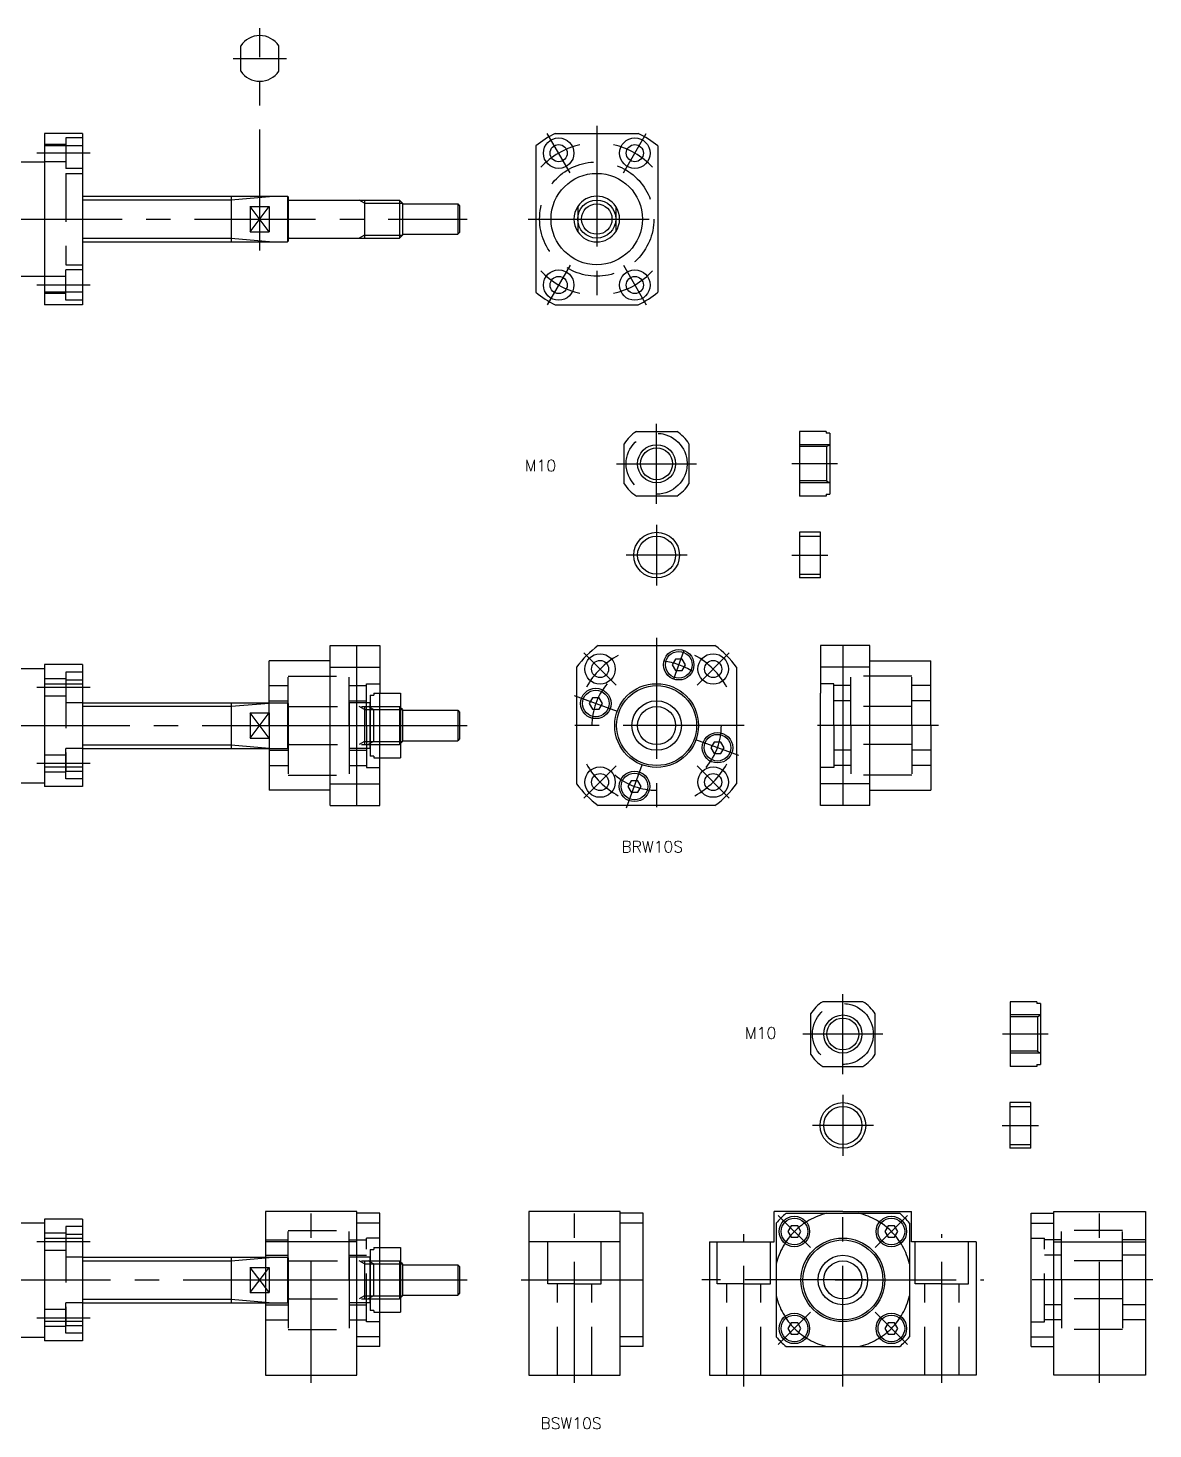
# Model space of a CAD drawing. Extents: x -83 to 506, y -43 to 329.
# Drawn here: x 210.3 to 505.7, y -39.1 to 328.8 of the extents above; entities that cross this region are included whole.
import ezdxf

# ---------------------------------------------------------------- set-up
doc = ezdxf.new("R2010")
doc.units = 0
doc.linetypes.add('CENTER', pattern=[50.8, 31.75, -6.35, 6.35, -6.35])
doc.linetypes.add('DASHED', pattern=[19.05, 12.7, -6.35])
doc.layers.get('0').update_dxf_attribs({"linetype": 'CONTINUOUS'})
doc.layers.add('CENTER', color=1, linetype='CENTER')
doc.styles.get("Standard").update_dxf_attribs({"font": 'txt.shx', "height": 3, "bigfont": 'bigfont.shx'})

msp = doc.modelspace()

# ---------------------------------------------------------------- linework, layer by layer
at = {"color": 7, "linetype": 'CONTINUOUS'}
for p, q in [((266.13, 317.5), (266.13, 324.13)), ((276.13, 317.5), (276.13, 324.13)), ((214.63, 301.14), (214.63, 256.14)), ((224.63, 301.14), (214.63, 301.14)), ((224.63, 301.14), (224.63, 256.14)), ((348.74, 301.14), (370.53, 301.14)), ((224.63, 297.84), (214.63, 297.84)), ((343.63, 297.84), (343.63, 259.43)), ((375.63, 297.84), (375.63, 259.43)), ((181.13, 293.64), (214.63, 293.64)), ((224.63, 284.64), (278.43, 284.64)), ((263.63, 284.64), (263.63, 272.64)), ((278.43, 284.64), (278.43, 272.64)), ((278.43, 284.64), (278.63, 284.44)), ((278.63, 284.44), (278.63, 272.84)), ((278.83, 283.64), (307.82, 283.64)), ((298.63, 283.64), (298.63, 273.64)), ((307.82, 283.64), (307.82, 273.64)), ((308.63, 282.82), (307.82, 283.64)), ((268.63, 281.95), (268.63, 275.32)), ((268.63, 281.95), (273.63, 281.95)), ((273.63, 281.95), (273.63, 275.32)), ((308.63, 282.82), (308.63, 274.45)), ((308.63, 282.64), (323.13, 282.64)), ((323.13, 282.64), (323.63, 282.14)), ((323.13, 282.64), (323.13, 274.64)), ((323.63, 282.14), (323.63, 275.14)), ((354.63, 281.95), (354.63, 275.32)), ((364.63, 281.95), (364.63, 275.32)), ((224.63, 272.64), (278.43, 272.64)), ((268.63, 275.32), (273.63, 275.32)), ((278.43, 272.64), (278.63, 272.84)), ((278.83, 273.64), (307.82, 273.64)), ((308.63, 274.45), (307.82, 273.64)), ((308.63, 274.64), (323.13, 274.64)), ((323.63, 275.14), (323.13, 274.64)), ((181.13, 263.64), (214.63, 263.64)), ((224.63, 259.43), (214.63, 259.43)), ((224.63, 256.14), (214.63, 256.14)), ((348.74, 256.14), (370.53, 256.14)), ((370.08, 222.87), (380.62, 222.87)), ((419.85, 222.87), (412.85, 222.87)), ((412.85, 222.87), (412.85, 205.87)), ((419.85, 222.87), (419.85, 222.37)), ((420.85, 222.37), (419.85, 222.37)), ((420.85, 222.37), (420.85, 206.37)), ((366.85, 209.11), (366.85, 219.64)), ((383.85, 219.64), (383.85, 209.11)), ((419.85, 206.37), (419.85, 205.87)), ((419.85, 206.37), (420.85, 206.37)), ((380.62, 205.87), (370.08, 205.87)), ((419.85, 205.87), (412.85, 205.87)), ((418.35, 196.37), (412.85, 196.37)), ((412.85, 196.37), (412.85, 184.37)), ((418.35, 184.37), (418.35, 196.37)), ((418.35, 184.37), (412.85, 184.37)), ((289.63, 124.61), (289.63, 166.61)), ((289.63, 166.61), (302.63, 166.61)), ((296.63, 124.61), (296.63, 166.61)), ((302.63, 166.61), (302.63, 154.11)), ((360.02, 166.61), (390.68, 166.61)), ((418.35, 166.61), (418.35, 154.11)), ((431.35, 166.61), (418.35, 166.61)), ((424.35, 124.61), (424.35, 166.61)), ((431.35, 124.61), (431.35, 166.61)), ((289.63, 162.61), (273.63, 162.61)), ((273.63, 145.61), (273.63, 162.61)), ((431.35, 162.61), (447.35, 162.61)), ((447.35, 145.61), (447.35, 162.61)), ((181.13, 160.61), (214.63, 160.61)), ((214.63, 161.61), (214.63, 129.61)), ((224.63, 161.61), (214.63, 161.61)), ((224.63, 161.61), (224.63, 129.61)), ((289.63, 160.94), (302.63, 160.94)), ((354.35, 160.94), (354.35, 130.28)), ((396.35, 160.94), (396.35, 130.28)), ((431.35, 160.94), (418.35, 160.94)), ((224.63, 156.5), (214.63, 156.5)), ((224.63, 151.61), (273.63, 151.61)), ((263.63, 151.61), (263.63, 139.61)), ((300.13, 151.61), (294.63, 151.61)), ((294.63, 151.61), (294.63, 139.61)), ((300.13, 153.61), (300.13, 137.61)), ((300.13, 153.61), (301.13, 153.61)), ((300.13, 139.61), (300.13, 151.61)), ((301.13, 154.11), (308.13, 154.11)), ((301.13, 154.11), (301.13, 153.61)), ((302.63, 137.11), (302.63, 154.11)), ((308.13, 154.11), (308.13, 137.11)), ((418.35, 137.11), (418.35, 154.11)), ((268.63, 148.92), (268.63, 142.29)), ((268.63, 148.92), (273.63, 148.92)), ((273.63, 148.92), (273.63, 142.29)), ((308.13, 150.61), (308.13, 140.61)), ((308.63, 149.8), (308.13, 150.3)), ((308.63, 149.8), (308.63, 141.42)), ((308.63, 149.61), (323.13, 149.61)), ((323.13, 149.61), (323.63, 149.11)), ((323.13, 149.61), (323.13, 141.61)), ((323.63, 149.11), (323.63, 142.11)), ((273.63, 145.61), (273.63, 128.61)), ((447.35, 145.61), (447.35, 128.61)), ((268.63, 142.29), (273.63, 142.29)), ((308.63, 141.42), (308.13, 140.92)), ((308.63, 141.61), (323.13, 141.61)), ((323.63, 142.11), (323.13, 141.61)), ((224.63, 139.61), (273.63, 139.61)), ((300.13, 139.61), (294.63, 139.61)), ((301.13, 137.61), (300.13, 137.61)), ((301.13, 137.61), (301.13, 137.11)), ((301.13, 137.11), (308.13, 137.11)), ((302.63, 124.61), (302.63, 137.11)), ((418.35, 124.61), (418.35, 137.11)), ((224.63, 134.71), (214.63, 134.71)), ((181.13, 130.61), (214.63, 130.61)), ((224.63, 129.61), (214.63, 129.61)), ((289.63, 130.28), (302.63, 130.28)), ((431.35, 130.28), (418.35, 130.28)), ((289.63, 128.61), (273.63, 128.61)), ((431.35, 128.61), (447.35, 128.61)), ((289.63, 124.61), (302.63, 124.61)), ((390.68, 124.61), (360.02, 124.61)), ((431.35, 124.61), (418.35, 124.61)), ((429.53, 73.09), (418.99, 73.09)), ((475.19, 73.09), (468.19, 73.09)), ((468.19, 73.09), (468.19, 56.09)), ((475.19, 73.09), (475.19, 72.59)), ((476.19, 72.59), (475.19, 72.59)), ((476.19, 72.59), (476.19, 56.59)), ((415.76, 69.86), (415.76, 59.32)), ((432.76, 59.32), (432.76, 69.86)), ((418.99, 56.09), (429.53, 56.09)), ((475.19, 56.09), (468.19, 56.09)), ((475.19, 56.59), (475.19, 56.09)), ((475.19, 56.59), (476.19, 56.59)), ((473.6, 46.59), (468.1, 46.59)), ((468.1, 46.59), (468.1, 34.59)), ((473.6, 34.59), (473.6, 46.59)), ((473.6, 34.59), (468.1, 34.59)), ((181.13, 15), (214.63, 15)), ((214.63, 16), (214.63, -16)), ((224.63, 16), (214.63, 16)), ((224.63, 16), (224.63, -16)), ((272.63, 18), (272.63, -25)), ((296.63, 18), (272.63, 18)), ((296.63, 17.15), (296.63, 18)), ((302.63, 17.5), (296.63, 17.5)), ((296.63, -17.15), (296.63, 17.15)), ((302.63, 14.92), (296.63, 14.92)), ((302.63, -17.5), (302.63, 17.5)), ((341.81, 18), (341.81, -25)), ((365.81, 18), (341.81, 18)), ((365.81, 17.15), (365.81, 18)), ((371.81, 17.5), (365.81, 17.5)), ((365.81, -17.15), (365.81, 17.15)), ((371.81, 14.92), (365.81, 14.92)), ((371.81, -17.5), (371.81, 17.5)), ((424.26, 18), (406.26, 18)), ((406.26, 10), (406.26, 18)), ((406.76, 14.92), (406.76, -14.92)), ((409.33, 17.5), (439.18, 17.5)), ((424.26, 18), (442.26, 18)), ((441.76, 14.92), (441.76, -14.92)), ((442.26, 10), (442.26, 18)), ((473.69, -17.5), (473.69, 17.5)), ((473.69, 17.5), (479.69, 17.5)), ((473.69, 14.92), (479.69, 14.92)), ((479.69, 18), (503.69, 18)), ((479.69, 17.15), (479.69, 18)), ((479.69, -17.15), (479.69, 17.15)), ((503.69, 18), (503.69, -25)), ((224.63, 10.9), (214.63, 10.9)), ((296.63, 10), (272.63, 10)), ((300.13, 8), (300.13, -8)), ((300.13, 8), (301.13, 8)), ((301.13, 8.5), (308.13, 8.5)), ((301.13, 8.5), (301.13, 8)), ((308.13, 8.5), (308.13, -8.5)), ((365.81, 10), (341.81, 10)), ((389.26, 10), (389.26, -25)), ((389.26, 10), (406.26, 10)), ((459.26, 10), (442.26, 10)), ((459.26, 10), (459.26, -25)), ((479.69, 10), (503.69, 10)), ((224.63, 6), (272.63, 6)), ((263.63, 6), (263.63, -6)), ((300.13, 6), (294.63, 6)), ((294.63, 6), (294.63, -6)), ((300.13, -6), (300.13, 6)), ((308.13, 5), (308.13, -5)), ((308.63, 4.19), (308.13, 4.69)), ((308.63, 4.19), (308.63, -4.19)), ((308.63, 4), (323.13, 4)), ((323.13, 4), (323.63, 3.5)), ((323.13, 4), (323.13, -4)), ((268.63, 3.31), (272.63, 3.31)), ((268.63, 3.31), (268.63, -3.32)), ((323.63, 3.5), (323.63, -3.5)), ((268.63, -3.32), (272.63, -3.32)), ((323.63, -3.5), (323.13, -4)), ((224.63, -6), (272.63, -6)), ((300.13, -6), (294.63, -6)), ((308.63, -4.19), (308.13, -4.69)), ((308.63, -4), (323.13, -4)), ((224.63, -10.9), (214.63, -10.9)), ((301.13, -8), (300.13, -8)), ((301.13, -8), (301.13, -8.5)), ((301.13, -8.5), (308.13, -8.5)), ((181.13, -15), (214.63, -15)), ((224.63, -16), (214.63, -16)), ((302.63, -14.92), (296.63, -14.92)), ((296.63, -25), (296.63, -17.15)), ((302.63, -17.5), (296.63, -17.5)), ((371.81, -14.92), (365.81, -14.92)), ((365.81, -25), (365.81, -17.15)), ((371.81, -17.5), (365.81, -17.5)), ((409.33, -17.5), (439.18, -17.5)), ((473.69, -14.92), (479.69, -14.92)), ((473.69, -17.5), (479.69, -17.5)), ((479.69, -25), (479.69, -17.15)), ((272.63, -25), (296.63, -25)), ((341.81, -25), (365.81, -25)), ((389.26, -25), (424.26, -25)), ((459.26, -25), (424.26, -25)), ((503.69, -25), (479.69, -25))]:
    msp.add_line(p, q, dxfattribs=at)
at = {"color": 3, "linetype": 'DASHED'}
for p, q in [((220.23, 298.21), (214.63, 298.21)), ((220.23, 299.96), (220.23, 291.96)), ((224.63, 299.96), (220.23, 299.96)), ((220.23, 293.71), (214.63, 293.71)), ((224.63, 291.96), (220.23, 291.96)), ((220.23, 290.64), (220.23, 266.64)), ((220.23, 290.64), (224.63, 290.64)), ((220.23, 266.64), (224.63, 266.64)), ((220.23, 257.31), (220.23, 265.31)), ((224.63, 265.31), (220.23, 265.31)), ((220.23, 263.56), (214.63, 263.56)), ((220.23, 259.06), (214.63, 259.06)), ((224.63, 257.31), (220.23, 257.31)), ((420.85, 219.37), (412.85, 219.37)), ((419.98, 218.87), (412.85, 218.87)), ((419.98, 218.87), (420.85, 219.37)), ((419.98, 218.87), (419.98, 209.87)), ((419.98, 209.87), (412.85, 209.87)), ((419.98, 209.87), (420.85, 209.37)), ((420.85, 209.37), (412.85, 209.37)), ((412.85, 195.37), (418.35, 195.37)), ((412.85, 185.37), (418.35, 185.37)), ((220.23, 159.61), (220.23, 151.61)), ((224.63, 159.61), (220.23, 159.61)), ((278.63, 158.61), (294.63, 158.61)), ((278.63, 145.61), (278.63, 158.61)), ((294.63, 145.61), (294.63, 158.61)), ((442.35, 158.61), (426.35, 158.61)), ((426.35, 145.61), (426.35, 158.61)), ((442.35, 145.61), (442.35, 158.61)), ((220.23, 157.86), (214.63, 157.86)), ((220.23, 157.61), (220.23, 133.61)), ((220.23, 157.61), (224.63, 157.61)), ((273.63, 156.11), (278.63, 156.11)), ((294.63, 156.11), (299.13, 156.11)), ((299.13, 156.61), (302.63, 156.61)), ((299.13, 145.61), (299.13, 156.61)), ((421.85, 156.61), (418.35, 156.61)), ((421.85, 145.61), (421.85, 156.61)), ((426.35, 156.11), (421.85, 156.11)), ((447.35, 156.11), (442.35, 156.11)), ((220.23, 153.36), (214.63, 153.36)), ((224.63, 151.61), (220.23, 151.61)), ((273.63, 152.11), (278.63, 152.11)), ((273.63, 151.61), (278.43, 151.61)), ((273.63, 151.52), (274.63, 151.61)), ((278.43, 151.61), (278.43, 139.61)), ((278.43, 151.61), (278.63, 151.41)), ((278.63, 151.41), (278.63, 139.81)), ((278.63, 151.41), (278.63, 139.81)), ((294.63, 152.11), (299.13, 152.11)), ((426.35, 152.11), (421.85, 152.11)), ((447.35, 152.11), (442.35, 152.11)), ((273.63, 148.92), (273.63, 142.29)), ((278.83, 150.61), (307.82, 150.61)), ((298.63, 149.8), (297.23, 150.61)), ((298.63, 150.61), (298.63, 140.61)), ((298.63, 149.8), (308.13, 149.8)), ((301, 149.8), (299.59, 150.61)), ((301, 149.8), (301, 141.42)), ((307.82, 150.61), (307.82, 140.61)), ((308.13, 150.3), (307.82, 150.61)), ((442.35, 150.61), (426.35, 150.61)), ((278.63, 145.61), (278.63, 132.61)), ((294.63, 145.61), (294.63, 132.61)), ((299.13, 145.61), (299.13, 134.61)), ((421.85, 145.61), (421.85, 134.61)), ((426.35, 145.61), (426.35, 132.61)), ((442.35, 145.61), (442.35, 132.61)), ((278.83, 140.61), (307.82, 140.61)), ((298.63, 141.42), (297.23, 140.61)), ((298.63, 141.42), (308.13, 141.42)), ((301, 141.42), (299.59, 140.61)), ((308.13, 140.92), (307.82, 140.61)), ((442.35, 140.61), (426.35, 140.61)), ((220.23, 137.86), (214.63, 137.86)), ((220.23, 131.61), (220.23, 139.61)), ((224.63, 139.61), (220.23, 139.61)), ((273.63, 139.69), (274.63, 139.61)), ((273.63, 139.61), (278.43, 139.61)), ((273.63, 139.11), (278.63, 139.11)), ((278.43, 139.61), (278.63, 139.81)), ((294.63, 139.11), (299.13, 139.11)), ((426.35, 139.11), (421.85, 139.11)), ((447.35, 139.11), (442.35, 139.11)), ((220.23, 133.36), (214.63, 133.36)), ((220.23, 133.61), (224.63, 133.61)), ((273.63, 135.11), (278.63, 135.11)), ((278.63, 132.61), (294.63, 132.61)), ((294.63, 135.11), (299.13, 135.11)), ((299.13, 134.61), (302.63, 134.61)), ((421.85, 134.61), (418.35, 134.61)), ((426.35, 135.11), (421.85, 135.11)), ((442.35, 132.61), (426.35, 132.61)), ((447.35, 135.11), (442.35, 135.11)), ((224.63, 131.61), (220.23, 131.61)), ((476.19, 69.59), (468.19, 69.59)), ((475.33, 69.09), (468.19, 69.09)), ((475.33, 69.09), (476.19, 69.59)), ((475.33, 69.09), (475.33, 60.09)), ((475.33, 60.09), (468.19, 60.09)), ((476.19, 59.59), (468.19, 59.59)), ((475.33, 60.09), (476.19, 59.59)), ((468.1, 45.59), (473.6, 45.59)), ((468.1, 35.59), (473.6, 35.59)), ((220.23, 12.25), (214.63, 12.25)), ((220.23, 14), (220.23, 6)), ((224.63, 14), (220.23, 14)), ((220.23, 12), (220.23, -12)), ((220.23, 12), (224.63, 12)), ((278.63, 13), (294.63, 13)), ((278.63, 0), (278.63, 13)), ((294.63, 0), (294.63, 13)), ((497.69, 13), (481.69, 13)), ((481.69, 0), (481.69, 13)), ((497.69, 0), (497.69, 13)), ((220.23, 7.75), (214.63, 7.75)), ((272.63, 10.5), (278.63, 10.5)), ((294.63, 10.5), (299.13, 10.5)), ((299.13, -11), (299.13, 11)), ((302.63, 11), (299.13, 11)), ((346.81, -1), (346.81, 10)), ((360.81, -1), (360.81, 10)), ((391.26, -1), (391.26, 10)), ((405.26, -1), (405.26, 10)), ((443.26, -1), (443.26, 10)), ((457.26, -1), (457.26, 10)), ((473.69, 11), (477.19, 11)), ((477.19, -11), (477.19, 11)), ((481.69, 10.5), (477.19, 10.5)), ((503.69, 10.5), (497.69, 10.5)), ((224.63, 6), (220.23, 6)), ((272.63, 6.5), (278.63, 6.5)), ((272.63, 6), (278.43, 6)), ((272.63, 5.83), (274.63, 6)), ((278.43, 6), (278.43, -6)), ((278.43, 6), (278.63, 5.8)), ((278.63, 5.8), (278.63, -5.8)), ((278.83, 5), (307.82, 5)), ((294.63, 6.5), (299.13, 6.5)), ((298.63, 4.19), (297.23, 5)), ((298.63, 5), (298.63, -5)), ((298.63, 4.19), (308.13, 4.19)), ((301, 4.19), (299.59, 5)), ((301, 4.19), (301, -4.19)), ((307.82, 5), (307.82, -5)), ((308.13, 4.69), (307.82, 5)), ((481.69, 6.5), (477.19, 6.5)), ((497.69, 5), (481.69, 5)), ((503.69, 6.5), (497.69, 6.5)), ((272.63, 1.99), (273.63, 3.31)), ((272.63, 3.31), (273.63, 3.31)), ((273.63, 3.31), (273.63, -3.32)), ((278.63, 0), (278.63, -13)), ((294.63, 0), (294.63, -13)), ((481.69, 0), (481.69, -13)), ((497.69, 0), (497.69, -13)), ((273.63, -3.32), (272.63, -1.99)), ((272.63, -3.32), (273.63, -3.32)), ((353.81, -1), (346.81, -1)), ((349.31, -25), (349.31, -1)), ((353.81, -1), (360.81, -1)), ((358.31, -25), (358.31, -1)), ((398.26, -1), (391.26, -1)), ((393.76, -25), (393.76, -1)), ((398.26, -1), (405.26, -1)), ((402.76, -25), (402.76, -1)), ((450.26, -1), (443.26, -1)), ((445.76, -25), (445.76, -1)), ((450.26, -1), (457.26, -1)), ((454.76, -25), (454.76, -1)), ((220.23, -14), (220.23, -6)), ((224.63, -6), (220.23, -6)), ((272.63, -5.83), (274.63, -6)), ((272.63, -6), (278.43, -6)), ((272.63, -6.5), (278.63, -6.5)), ((278.43, -6), (278.63, -5.8)), ((278.83, -5), (307.82, -5)), ((294.63, -6.5), (299.13, -6.5)), ((298.63, -4.19), (297.23, -5)), ((298.63, -4.19), (308.13, -4.19)), ((301, -4.19), (299.59, -5)), ((308.13, -4.69), (307.82, -5)), ((481.69, -6.5), (477.19, -6.5)), ((497.69, -5), (481.69, -5)), ((503.69, -6.5), (497.69, -6.5)), ((220.23, -7.75), (214.63, -7.75)), ((272.63, -10.5), (278.63, -10.5)), ((294.63, -10.5), (299.13, -10.5)), ((302.63, -11), (299.13, -11)), ((473.69, -11), (477.19, -11)), ((481.69, -10.5), (477.19, -10.5)), ((503.69, -10.5), (497.69, -10.5)), ((220.23, -12.25), (214.63, -12.25)), ((220.23, -12), (224.63, -12)), ((224.63, -14), (220.23, -14)), ((278.63, -13), (294.63, -13)), ((497.69, -13), (481.69, -13))]:
    msp.add_line(p, q, dxfattribs=at)
at = {"color": 3, "linetype": 'CONTINUOUS'}
for p, q in [((224.63, 283.69), (263.63, 283.69)), ((263.63, 283.69), (274.63, 284.64)), ((298.63, 282.82), (297.23, 283.64)), ((273.63, 275.32), (268.63, 281.95)), ((268.63, 275.32), (273.63, 281.95)), ((298.63, 282.82), (308.63, 282.82)), ((224.63, 273.59), (263.63, 273.59)), ((263.63, 273.59), (274.63, 272.64)), ((298.63, 274.45), (297.23, 273.64)), ((298.63, 274.45), (308.63, 274.45)), ((263.63, 150.66), (273.63, 151.52)), ((224.63, 150.66), (263.63, 150.66)), ((273.63, 142.29), (268.63, 148.92)), ((268.63, 142.29), (273.63, 148.92)), ((308.13, 149.8), (308.63, 149.8)), ((224.63, 140.56), (263.63, 140.56)), ((263.63, 140.56), (273.63, 139.69)), ((308.13, 141.42), (308.63, 141.42)), ((224.63, 5.05), (263.63, 5.05)), ((263.63, 5.05), (272.63, 5.83)), ((308.13, 4.19), (308.63, 4.19)), ((272.63, -1.99), (268.63, 3.31)), ((268.63, -3.32), (272.63, 1.99)), ((224.63, -5.05), (263.63, -5.05)), ((263.63, -5.05), (272.63, -5.83)), ((308.13, -4.19), (308.63, -4.19))]:
    msp.add_line(p, q, dxfattribs=at)
at = {"color": 7, "linetype": 'CONTINUOUS'}
for points in [[(380.3, 163.08), (379.43, 161.58), (380.3, 160.08), (382.03, 160.08), (382.9, 161.58), (382.03, 163.08)], [(358.51, 152.92), (357.64, 151.42), (358.51, 149.92), (360.24, 149.92), (361.11, 151.42), (360.24, 152.92)], [(390.46, 141.29), (389.59, 139.79), (390.46, 138.29), (392.19, 138.29), (393.06, 139.79), (392.19, 141.29)], [(368.67, 131.13), (367.8, 129.63), (368.67, 128.13), (370.4, 128.13), (371.27, 129.63), (370.4, 131.13)], [(410.67, 14.23), (409.8, 12.73), (410.67, 11.23), (412.4, 11.23), (413.26, 12.73), (412.4, 14.23)], [(436.12, 14.23), (435.26, 12.73), (436.12, 11.23), (437.85, 11.23), (438.72, 12.73), (437.85, 14.23)], [(410.67, -11.23), (409.8, -12.73), (410.67, -14.23), (412.4, -14.23), (413.26, -12.73), (412.4, -11.23)], [(436.12, -11.23), (435.26, -12.73), (436.12, -14.23), (437.85, -14.23), (438.72, -12.73), (437.85, -11.23)]]:
    msp.add_lwpolyline(points, close=True, dxfattribs=at)
for centre, radius in [((349.63, 295.96), 4), ((349.63, 295.96), 2.25), ((369.63, 295.96), 4), ((369.63, 295.96), 2.25), ((359.63, 278.64), 12), ((359.63, 278.64), 5), ((359.63, 278.64), 4), ((349.63, 261.31), 4), ((369.63, 261.31), 4), ((349.63, 261.31), 2.25), ((369.63, 261.31), 2.25), ((375.35, 214.37), 4.19), ((375.35, 190.37), 6), ((375.35, 190.37), 5), ((381.16, 161.58), 4), ((360.5, 160.46), 4), ((360.5, 160.46), 2.25), ((381.16, 161.58), 3.5), ((390.2, 160.46), 4), ((390.2, 160.46), 2.25), ((359.38, 151.42), 4), ((359.38, 151.42), 3.5), ((375.35, 145.61), 11), ((375.35, 145.61), 10.5), ((375.35, 145.61), 6.5), ((375.35, 145.61), 5), ((391.33, 139.79), 4), ((391.33, 139.79), 3.5), ((360.5, 130.76), 4), ((360.5, 130.76), 2.25), ((369.54, 129.63), 4), ((369.54, 129.63), 3.5), ((390.2, 130.76), 4), ((390.2, 130.76), 2.25), ((424.26, 64.59), 4.19), ((424.26, 40.59), 6), ((424.26, 40.59), 5), ((411.53, 12.73), 4), ((411.53, 12.73), 3.5), ((436.99, 12.73), 4), ((436.99, 12.73), 3.5), ((424.26, 0), 11), ((424.26, 0), 10.5), ((424.26, 0), 6.5), ((424.26, 0), 5), ((411.53, -12.73), 4), ((411.53, -12.73), 3.5), ((436.99, -12.73), 4), ((436.99, -12.73), 3.5)]:
    msp.add_circle(centre, radius, dxfattribs=at)
at = {"color": 3, "linetype": 'DASHED'}
for centre, radius in [((359.63, 278.64), 15), ((375.35, 214.37), 8), ((424.26, 64.59), 8)]:
    msp.add_circle(centre, radius, dxfattribs=at)
at = {"color": 3, "linetype": 'CONTINUOUS'}
for centre in [(375.35, 214.37), (424.26, 64.59)]:
    msp.add_circle(centre, 5, dxfattribs=at)
at = {"color": 7, "linetype": 'CONTINUOUS'}
for centre, radius, start, end in [((271.13, 320.82), 6, 33.5573, 146.4427), ((271.13, 320.82), 6, 213.5573, 326.4427), ((359.63, 278.64), 25, 115.8419, 129.7918), ((359.63, 278.64), 25, 50.2082, 64.1581), ((278.83, 283.84), 0.2, 180, 270), ((359.63, 278.64), 6, 33.5573, 146.4427), ((359.63, 278.64), 6, 146.4427, 213.5573), ((359.63, 278.64), 6, 326.4427, 33.5573), ((278.83, 273.44), 0.2, 90, 180), ((359.63, 278.64), 6, 213.5573, 326.4427), ((359.63, 278.64), 25, 230.2082, 244.1581), ((359.63, 278.64), 25, 295.8419, 309.7918), ((375.35, 214.37), 10, 121.7883, 148.2117), ((375.35, 214.37), 10, 31.7883, 58.2117), ((375.35, 214.37), 10, 211.7883, 238.2117), ((375.35, 214.37), 10, 301.7883, 328.2117), ((375.35, 145.61), 26, 126.1289, 143.8711), ((375.35, 145.61), 26, 36.1289, 53.8711), ((375.35, 145.61), 26, 216.1289, 233.8711), ((375.35, 145.61), 26, 306.1289, 323.8711), ((424.26, 64.59), 10, 121.7883, 148.2117), ((424.26, 64.59), 10, 31.7883, 58.2117), ((424.26, 64.59), 10, 211.7883, 238.2117), ((424.26, 64.59), 10, 301.7883, 328.2117), ((424.26, 0), 23, 130.4591, 139.5409), ((424.26, 0), 23, 40.4591, 49.5409), ((424.26, 0), 23, 220.4591, 229.5409), ((424.26, 0), 23, 310.4591, 319.5409)]:
    msp.add_arc(centre, radius, start, end, dxfattribs=at)
at = {"color": 3, "linetype": 'DASHED'}
for centre, start, end in [((278.83, 150.81), 180, 270), ((278.83, 140.41), 90, 180), ((278.83, 5.2), 180, 270), ((278.83, -5.2), 90, 180)]:
    msp.add_arc(centre, 0.2, start, end, dxfattribs=at)
at = {"layer": 'CENTER', "color": 1, "linetype": 'CENTER'}
for p, q in [((271.13, 270.38), (271.13, 328.82)), ((264.13, 320.82), (278.13, 320.82)), ((359.63, 303.14), (359.63, 254.14)), ((352.63, 290.76), (346.63, 301.15)), ((366.63, 290.76), (372.63, 301.15)), ((226.63, 295.96), (212.63, 295.96)), ((101.63, 278.64), (325.63, 278.64)), ((341.63, 278.64), (377.63, 278.64)), ((352.63, 266.51), (346.63, 256.12)), ((366.63, 266.51), (372.63, 256.12)), ((226.63, 261.31), (212.63, 261.31)), ((375.35, 203.87), (375.35, 224.87)), ((364.85, 214.37), (385.85, 214.37)), ((422.85, 214.37), (410.85, 214.37)), ((375.35, 198.37), (375.35, 182.37)), ((383.35, 190.37), (367.35, 190.37)), ((410.85, 190.37), (420.35, 190.37)), ((375.35, 168.61), (375.35, 122.61)), ((356.26, 164.7), (364.74, 156.21)), ((382.53, 165.34), (379.8, 157.82)), ((394.44, 164.7), (385.96, 156.21)), ((226.63, 155.61), (212.63, 155.61)), ((353.74, 153.47), (365.01, 149.37)), ((103.63, 145.61), (325.63, 145.61)), ((270.63, 145.61), (305.48, 145.61)), ((293.38, 145.61), (301.38, 145.61)), ((299.13, 145.61), (309.13, 145.61)), ((398.35, 145.61), (352.35, 145.61)), ((449.35, 145.61), (416.35, 145.61)), ((396.96, 137.74), (385.69, 141.85)), ((226.63, 135.61), (212.63, 135.61)), ((356.26, 126.52), (364.74, 135)), ((367.48, 123.99), (371.59, 135.27)), ((394.44, 126.52), (385.96, 135)), ((424.26, 54.09), (424.26, 75.09)), ((434.76, 64.59), (413.76, 64.59)), ((478.19, 64.59), (466.19, 64.59)), ((424.26, 48.59), (424.26, 32.59)), ((432.26, 40.59), (416.26, 40.59)), ((466.1, 40.59), (475.6, 40.59)), ((284.63, -27), (284.63, 20)), ((353.81, -27), (353.81, 20)), ((424.26, -28), (424.26, 22)), ((491.69, -27), (491.69, 20)), ((407.29, 16.97), (415.77, 8.49)), ((441.23, 16.97), (432.74, 8.49)), ((398.26, -28), (398.26, 12)), ((450.26, -27), (450.26, 12)), ((226.63, 10), (212.63, 10)), ((98.63, 0), (325.63, 0)), ((269.63, 0), (310.13, 0)), ((293.38, 0), (301.38, 0)), ((299.13, 0), (309.13, 0)), ((339.81, 0), (373.81, 0)), ((505.69, 0), (471.69, 0)), ((430.26, 0), (387.26, 0)), ((422.26, 0), (461.26, 0)), ((226.63, -10), (212.63, -10)), ((407.29, -16.97), (415.77, -8.49)), ((441.23, -16.97), (432.74, -8.49))]:
    msp.add_line(p, q, dxfattribs=at)
for centre, radius, start, end in [((359.63, 278.64), 20, 102.7921, 137.2079), ((359.63, 278.64), 20, 42.7921, 77.2079), ((359.63, 278.64), 20, 222.7921, 257.2079), ((359.63, 278.64), 20, 282.7921, 317.2079), ((375.35, 145.61), 21, 118.6132, 151.3868), ((375.35, 145.61), 17, 56.4873, 83.5127), ((375.35, 145.61), 21, 28.6132, 61.3868), ((375.35, 145.61), 17, 139.7467, 180.2533), ((375.35, 145.61), 17, 319.7467, 0.2533), ((375.35, 145.61), 21, 208.6132, 241.3868), ((375.35, 145.61), 17, 229.7467, 270.2533), ((375.35, 145.61), 21, 298.6132, 331.3868), ((424.26, 0), 18, 103.5362, 166.4638), ((424.26, 0), 18, 13.5362, 76.4638), ((424.26, 0), 18, 193.5362, 256.4638), ((424.26, 0), 18, 283.5362, 346.4638)]:
    msp.add_arc(centre, radius, start, end, dxfattribs=at)

# ---------------------------------------------------------------- texts
at = {"color": 7, "linetype": 'CONTINUOUS'}
for s, p in [('M10', (340.74, 212.39)), ('BRW10S', (366.1, 112.27)), ('M10', (398.55, 63.37)), ('BSW10S', (344.85, -39.14))]:
    msp.add_text(s, height=3, dxfattribs=at).set_placement(p)

doc.saveas('drawing.dxf')
